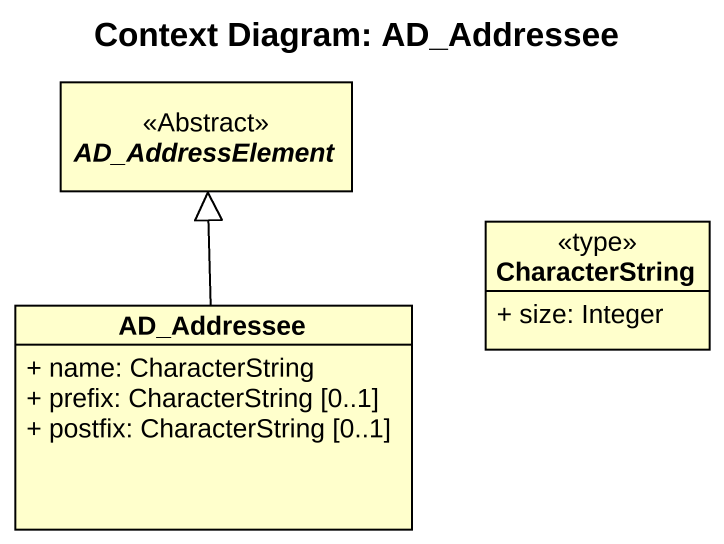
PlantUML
@startuml
title Context Diagram: AD_Addressee
hide circle
hide empty members
skinparam classAttributeIconSize 0
abstract class AD_AddressElement <<Abstract>>
class CharacterString <<type>> {
  + size: Integer
}
class AD_Addressee {
  + name: CharacterString
  + prefix: CharacterString [0..1]
  + postfix: CharacterString [0..1]
}
AD_Addressee -up-|> AD_AddressElement
@enduml
